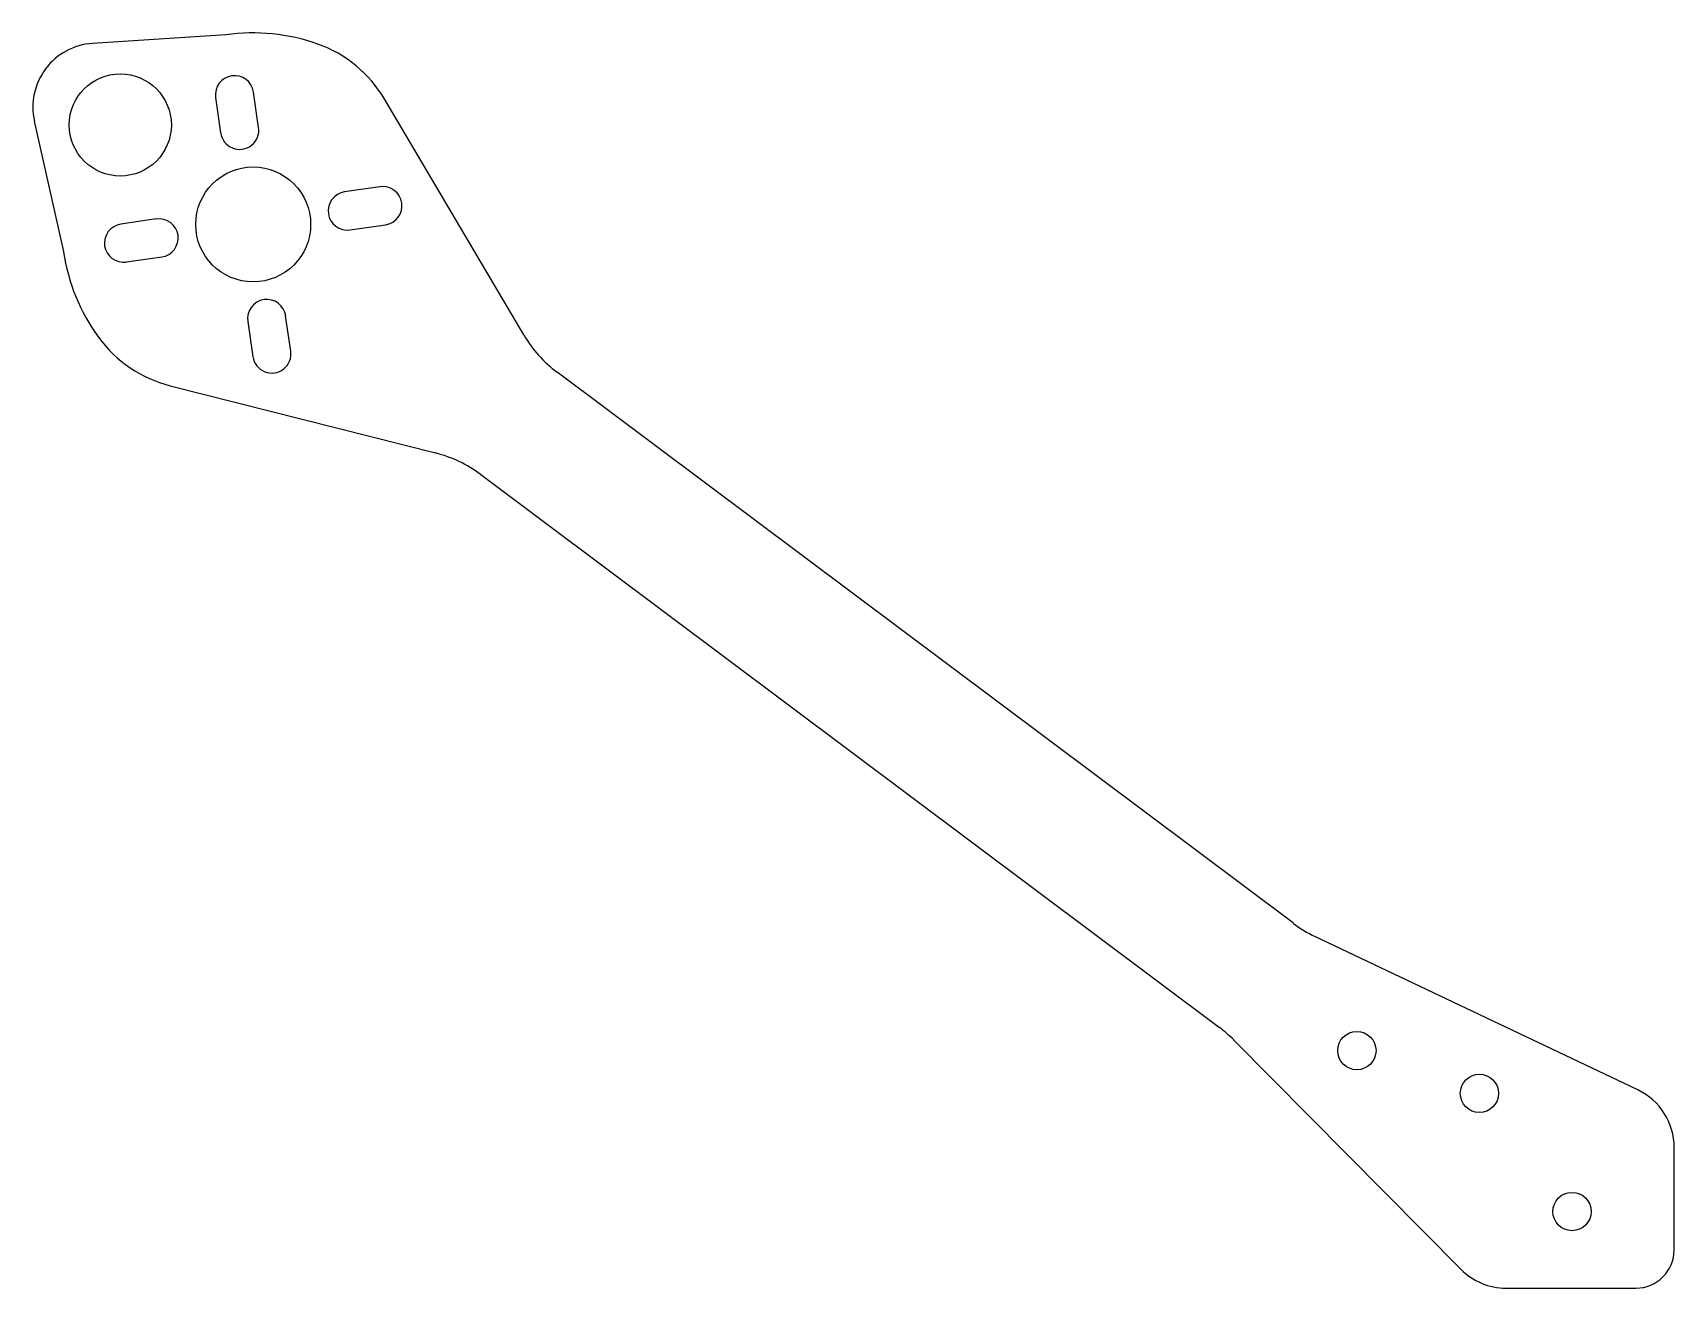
# Model space of a CAD drawing. Header units: millimetres. Extents: x -129 to 0, y 0 to 98.
import ezdxf

# ---------------------------------------------------------------- set-up
doc = ezdxf.new("R2010")
doc.units = ezdxf.units.MM

msp = doc.modelspace()

# ---------------------------------------------------------------- linework, layer by layer
at = {"color": 7, "linetype": 'Continuous', "lineweight": 25}
for p, q in [((-113.42, 98.14), (-123.86, 97.46)), ((-114.22, 93.22), (-113.83, 90.45)), ((-110.86, 90.88), (-111.26, 93.65)), ((-90.09, 74.64), (-100.98, 93.08)), ((-128.42, 91.37), (-126.13, 81.16)), ((-101.35, 86.24), (-104.12, 85.84)), ((-118.87, 83.72), (-121.64, 83.32)), ((-103.69, 82.87), (-100.92, 83.27)), ((-121.21, 80.35), (-118.44, 80.75)), ((-108.34, 73.36), (-108.74, 76.13)), ((-111.7, 75.7), (-111.31, 72.93)), ((-29.82, 28.57), (-87.47, 71.72)), ((-117.77, 70.65), (-97, 65.4)), ((-93.46, 63.71), (-35.61, 20.41)), ((-2.85, 15.52), (-28.13, 27.54)), ((-34.5, 19.44), (-16.72, 1.48)), ((0, 3), (0, 11.01)), ((-13.16, 0), (-3, 0))]:
    msp.add_line(p, q, dxfattribs=at)
for centre, radius in [((-121.69, 91.08), 4), ((-111.28, 83.29), 4.5), ((-24.85, 18.6), 1.5), ((-15.25, 15.25), 1.5), ((-8, 6), 1.5)]:
    msp.add_circle(centre, radius, dxfattribs=at)
for centre, radius, start, end in [((-111.28, 83.29), 15, 70.2808, 98.1855), ((-123.54, 92.47), 5, 93.7433, 192.6277), ((-109.59, 88), 10, 30.5656, 70.2808), ((-112.74, 93.44), 1.5, 8.1855, 188.1855), ((-112.34, 90.67), 1.5, 188.1855, 8.1855), ((-101.13, 84.75), 1.5, 278.1855, 98.1855), ((-103.91, 84.35), 1.5, 98.1855, 278.1855), ((-118.65, 82.23), 1.5, 278.1855, 98.1855), ((-121.43, 81.83), 1.5, 98.1855, 278.1855), ((-111.28, 83.29), 15, 188.1855, 216.0902), ((-110.22, 75.92), 1.5, 8.1855, 188.1855), ((-81.48, 79.72), 10, 210.5656, 233.1855), ((-115.32, 80.35), 10, 216.0902, 255.8053), ((-109.82, 73.15), 1.5, 188.1855, 8.1855), ((-99.45, 55.7), 10, 53.1855, 75.8053), ((-23.83, 36.57), 10, 233.1855, 244.5605), ((-41.6, 12.4), 10, 44.7162, 53.1855), ((-5, 11.01), 5, 0, 64.5605), ((-3, 3), 3, 270, 0), ((-13.16, 5), 5, 224.7162, 270)]:
    msp.add_arc(centre, radius, start, end, dxfattribs=at)

doc.saveas('drawing.dxf')
